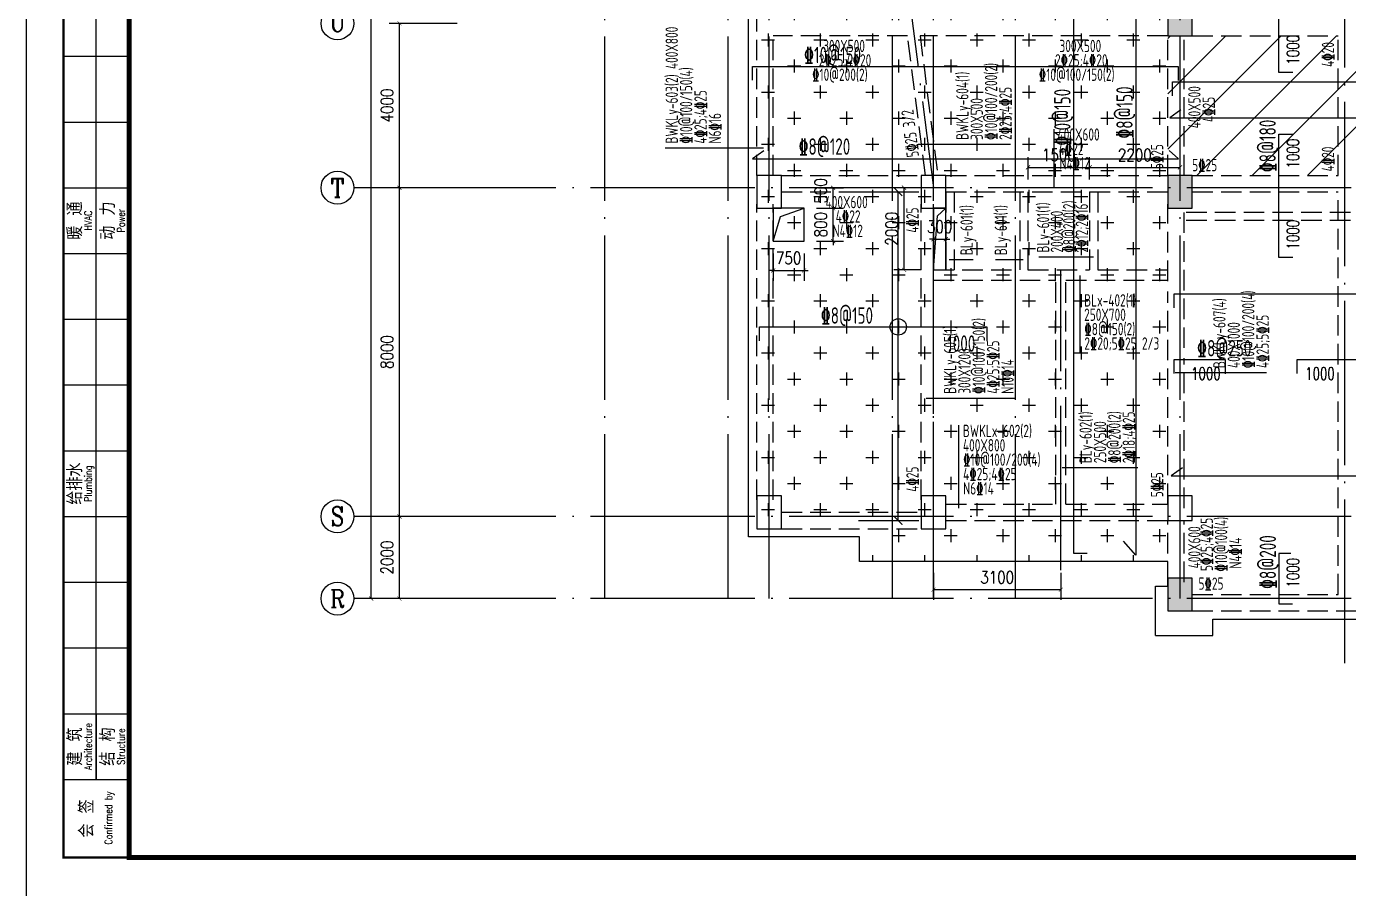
# Model space of a CAD drawing. Header units: millimetres. Extents: x 2998490 to 15040601, y 444546 to 7822218.
# Drawn here: x 14361529 to 14393708, y 7486009 to 7506990 of the extents above; entities that cross this region are included whole.
import ezdxf
from ezdxf.enums import TextEntityAlignment as Align

# ---------------------------------------------------------------- set-up
doc = ezdxf.new("R2010")
doc.units = ezdxf.units.MM
doc.header["$LTSCALE"] = 2000
doc.linetypes.add('DASH', pattern=[0.35, 0.25, -0.1])
doc.linetypes.add('DOTE', pattern=[2.42, 2, -0.2, 0.02, -0.2])
for name, color, linetype in [('3-AXIS', 3, 'Continuous'), ('3-AXIS_TEXT', 7, 'Continuous'), ('3-ban', 84, 'Continuous'), ('3-ban-hatch', 9, 'Continuous'), ('3-ban-rein', 1, 'Continuous'), ('3-ban-TEXT', 7, 'Continuous'), ('3-column-DOWN', 232, 'Continuous'), ('3-COLUMN-UP', 2, 'Continuous'), ('3-dote', 43, 'DOTE'), ('3-HATCH', 8, 'Continuous'), ('3-liang-rein-X', 54, 'Continuous'), ('3-liang-rein-Y', 130, 'Continuous'), ('3-liang-R截面-X', 50, 'Continuous'), ('3-liang-R截面-Y', 70, 'Continuous'), ('3-liang-s-1', 44, 'Continuous'), ('3-liang-xu', 120, 'DASH'), ('AXIS', 3, 'Continuous'), ('AXIS_TEXT', 7, 'Continuous'), ('图框', 7, 'Continuous')]:
    doc.layers.add(name, color=color, linetype=linetype)
doc.styles.add('_TCH_AXIS', font='COMPLEX', dxfattribs={"bigfont": 'GBCBIG'})
doc.styles.add('COMPLEX', font='COMPLEX')
doc.styles.add('DIM_FONT', font='SIMPLEX', dxfattribs={"width": 0.8, "bigfont": 'HZTXT'})
doc.styles.add('TJ1', font='tj-romans1.shx', dxfattribs={"width": 0.8, "bigfont": 'tj-hztxt1.shx'})
doc.styles.add('TKZ2_tjkts.shx', font='tjromant.shx', dxfattribs={"bigfont": 'tjkts.shx'})
doc.styles.add('TSSD_Rein', font='Tssdeng.shx', dxfattribs={"width": 0.7, "bigfont": 'hztxt.shx'})
doc.dimstyles.new('DIMN100', dxfattribs={"dimtxt": 300, "dimasz": 100, "dimexe": 250, "dimexo": 300, "dimgap": 150, "dimtad": 1, "dimdec": 0, "dimzin": 0, "dimdsep": 46, "dimtxsty": 'DIM_FONT', "dimblk": 'ARCHTICK', "dimcen": 0.09, "dimclrt": 7, "dimazin": 2, "dimtfac": 1, "dimtdec": 0, "dimtix": 1, "dimtmove": 2, "dimatfit": 3, "dimldrblk": 'ARCHTICK', "dimfxl": 0, "dimtolj": 1, "dimtzin": 0, "dimarcsym": 0})

# ---------------------------------------------------------------- blocks, each defined once
blk = doc.blocks.new('TJAD_TK_A0')
at = {"layer": '图框'}
for p, q in [((973, -441.7), (973, 399.3)), ((990, -412.7), (990, -156.7)), ((982, -236.7), (998, -236.7)), ((982, -252.7), (998, -252.7)), ((982, -268.7), (998, -268.7)), ((982, -284.7), (998, -284.7)), ((982, -300.7), (998, -300.7)), ((982, -316.7), (998, -316.7)), ((982, -332.7), (998, -332.7)), ((982, -348.7), (998, -348.7)), ((982, -364.7), (998, -364.7)), ((982, -380.7), (998, -380.7)), ((982, -396.7), (998, -396.7)), ((990, -396.7), (990, -412.7)), ((982, -412.7), (998, -412.7))]:
    blk.add_line(p, q, dxfattribs=at)
at = {"layer": '图框', "const_width": 1.2}
blk.add_lwpolyline([(2152, -431.7), (2152, 389.3), (998, 389.3), (998, -431.7)], close=True, dxfattribs=at)
at = {"layer": '图框', "const_width": 0.6}
blk.add_lwpolyline([(998, -431.7), (982, -431.7), (982, -156.7), (998, -156.7)], dxfattribs=at)
at = {"layer": '图框', "style": 'TKZ2_tjkts.shx'}
for s, p in [('暖 通', (984.79, -276.7)), ('动 力', (992.79, -276.7)), ('给排水', (984.79, -340.7)), ('建 筑', (984.79, -404.7)), ('结 构', (992.79, -404.7)), ('会 签', (987.62, -422.2))]:
    blk.add_text(s, height=3.6, rotation=90, dxfattribs=at).set_placement(p, align=Align.MIDDLE_CENTER)
at = {"layer": '图框', "style": 'TKZ2_tjkts.shx', "width": 0.8}
for s, p in [('HVAC', (988.02, -276.7)), ('Power', (996.02, -276.7)), ('Plumbing', (988.02, -340.7)), ('Architecture', (988.02, -404.7)), ('Structure', (996.02, -404.7)), ('Confirmed by', (992.95, -422.09))]:
    blk.add_text(s, height=1.8, rotation=90, dxfattribs=at).set_placement(p, align=Align.MIDDLE_CENTER)
blk = doc.blocks.new('_ArchTick')
at = {"color": 0, "linetype": 'ByBlock', "const_width": 0.15}
blk.add_lwpolyline([(-0.5, -0.5), (0.5, 0.5)], dxfattribs=at)
blk = doc.blocks.new('*D142')
at = {"layer": 'AXIS', "color": 0, "lineweight": -2}
for p, q in [((14372016, 7495065), (14370358, 7495065)), ((14370608, 7493065), (14370608, 7495065)), ((14372016, 7493065), (14370358, 7493065))]:
    blk.add_line(p, q, dxfattribs=at)
at = {"layer": 'Defpoints', "color": 0}
for p in [(14370608, 7495065), (14372316, 7495065), (14372316, 7493065)]:
    blk.add_point(p, dxfattribs=at)
at = {"layer": 'AXIS', "color": 0, "lineweight": -2, "xscale": 100, "yscale": 100, "zscale": 100}
for p, rotation in [((14370608, 7495065), 90), ((14370608, 7493065), 270)]:
    blk.add_blockref('_ArchTick', p, dxfattribs=dict(at, rotation=rotation))
at = {"layer": 'AXIS', "color": 7, "insert": (14370308, 7494065), "char_height": 300, "attachment_point": 5, "rotation": 90, "style": 'DIM_FONT'}
blk.add_mtext('\\A1;2000', dxfattribs=at)
blk = doc.blocks.new('*D143')
at = {"layer": 'AXIS', "color": 0, "lineweight": -2}
for p, q in [((14372016, 7503065), (14370358, 7503065)), ((14370608, 7495065), (14370608, 7503065)), ((14372016, 7495065), (14370358, 7495065))]:
    blk.add_line(p, q, dxfattribs=at)
at = {"layer": 'Defpoints', "color": 0}
for p in [(14370608, 7503065), (14372316, 7503065), (14372316, 7495065)]:
    blk.add_point(p, dxfattribs=at)
at = {"layer": 'AXIS', "color": 0, "lineweight": -2, "xscale": 100, "yscale": 100, "zscale": 100}
for p, rotation in [((14370608, 7503065), 90), ((14370608, 7495065), 270)]:
    blk.add_blockref('_ArchTick', p, dxfattribs=dict(at, rotation=rotation))
at = {"layer": 'AXIS', "color": 7, "insert": (14370308, 7499065), "char_height": 300, "attachment_point": 5, "rotation": 90, "style": 'DIM_FONT'}
blk.add_mtext('\\A1;8000', dxfattribs=at)
blk = doc.blocks.new('*D144')
at = {"layer": 'AXIS', "color": 0, "lineweight": -2}
for p, q in [((14372016, 7507065), (14370358, 7507065)), ((14370608, 7503065), (14370608, 7507065)), ((14372016, 7503065), (14370358, 7503065))]:
    blk.add_line(p, q, dxfattribs=at)
at = {"layer": 'Defpoints', "color": 0}
for p in [(14370608, 7507065), (14372316, 7507065), (14372316, 7503065)]:
    blk.add_point(p, dxfattribs=at)
at = {"layer": 'AXIS', "color": 0, "lineweight": -2, "xscale": 100, "yscale": 100, "zscale": 100}
for p, rotation in [((14370608, 7507065), 90), ((14370608, 7503065), 270)]:
    blk.add_blockref('_ArchTick', p, dxfattribs=dict(at, rotation=rotation))
at = {"layer": 'AXIS', "color": 7, "insert": (14370308, 7505065), "char_height": 300, "attachment_point": 5, "rotation": 90, "style": 'DIM_FONT'}
blk.add_mtext('\\A1;4000', dxfattribs=at)
blk = doc.blocks.new('*D152')
at = {"layer": 'AXIS', "color": 0, "lineweight": -2}
for p, q in [((14372928, 7521065), (14369670, 7521065)), ((14369920, 7493065), (14369920, 7521065)), ((14372928, 7493065), (14369670, 7493065))]:
    blk.add_line(p, q, dxfattribs=at)
at = {"layer": 'Defpoints', "color": 0}
for p in [(14369920, 7521065), (14373228, 7521065), (14373228, 7493065)]:
    blk.add_point(p, dxfattribs=at)
at = {"layer": 'AXIS', "color": 0, "lineweight": -2, "xscale": 100, "yscale": 100, "zscale": 100}
for p, rotation in [((14369920, 7521065), 90), ((14369920, 7493065), 270)]:
    blk.add_blockref('_ArchTick', p, dxfattribs=dict(at, rotation=rotation))
at = {"layer": 'AXIS', "color": 7, "insert": (14369620, 7508466), "char_height": 300, "attachment_point": 5, "rotation": 90, "style": 'DIM_FONT'}
blk.add_mtext('\\A1;28000', dxfattribs=at)
blk = doc.blocks.new('_AXISO')
blk.add_circle((0, 0), 0.5)
at = {"layer": '3-AXIS_TEXT', "style": 'COMPLEX', "width": 1.041667}
blk.add_attdef('A', text='', height=0.56, dxfattribs=at).set_placement((-0.25, -0.28), (0.25, -0.28), align=Align.FIT)
blk = doc.blocks.new('*D841')
at = {"layer": '3-ban', "color": 0, "lineweight": -2}
for p, q in [((14381779, 7502965), (14383248, 7502965)), ((14382748, 7494965), (14382748, 7502965)), ((14381779, 7494965), (14383248, 7494965))]:
    blk.add_line(p, q, dxfattribs=at)
at = {"layer": 'Defpoints', "color": 0}
for p in [(14381179, 7502965), (14382748, 7502965), (14381179, 7494965)]:
    blk.add_point(p, dxfattribs=at)
at = {"layer": '3-ban', "color": 0, "lineweight": -2, "xscale": 200, "yscale": 200, "zscale": 200}
for p, rotation in [((14382748, 7502965), 90), ((14382748, 7494965), 270)]:
    blk.add_blockref('_ArchTick', p, dxfattribs=dict(at, rotation=rotation))
blk = doc.blocks.new('*D1063')
at = {"layer": '3-ban', "color": 0, "lineweight": -2}
for p, q in [((14379705, 7501465), (14379705, 7500803)), ((14380455, 7501465), (14380455, 7500803)), ((14379705, 7501053), (14379605, 7501053)), ((14379705, 7501053), (14380455, 7501053)), ((14380455, 7501053), (14380555, 7501053))]:
    blk.add_line(p, q, dxfattribs=at)
at = {"layer": 'Defpoints', "color": 0}
for p in [(14379705, 7501765), (14380455, 7501765), (14380455, 7501053)]:
    blk.add_point(p, dxfattribs=at)
at = {"layer": '3-ban', "color": 0, "lineweight": -2, "xscale": 100, "yscale": 100, "zscale": 100}
blk.add_blockref('_ArchTick', (14379705, 7501053), dxfattribs=at)
at = {"layer": '3-ban', "color": 0, "lineweight": -2, "xscale": 100, "yscale": 100, "zscale": 100, "rotation": 180}
blk.add_blockref('_ArchTick', (14380455, 7501053), dxfattribs=at)
at = {"layer": '3-ban', "color": 7, "insert": (14380080, 7501353), "char_height": 300, "attachment_point": 5, "style": 'DIM_FONT'}
blk.add_mtext('\\A1;750', dxfattribs=at)
blk = doc.blocks.new('*D1064')
at = {"layer": '3-ban', "color": 0, "lineweight": -2}
for p, q in [((14380755, 7502565), (14381412, 7502565)), ((14381162, 7502565), (14381162, 7502665)), ((14381162, 7501765), (14381162, 7502565)), ((14380755, 7501765), (14381412, 7501765)), ((14381162, 7501765), (14381162, 7501665))]:
    blk.add_line(p, q, dxfattribs=at)
at = {"layer": 'Defpoints', "color": 0}
for p in [(14380455, 7502565), (14381162, 7502565), (14380455, 7501765)]:
    blk.add_point(p, dxfattribs=at)
at = {"layer": '3-ban', "color": 0, "lineweight": -2, "xscale": 100, "yscale": 100, "zscale": 100}
for p, rotation in [((14381162, 7502565), 270), ((14381162, 7501765), 90)]:
    blk.add_blockref('_ArchTick', p, dxfattribs=dict(at, rotation=rotation))
at = {"layer": '3-ban', "color": 7, "insert": (14380862, 7502165), "char_height": 300, "attachment_point": 5, "rotation": 90, "style": 'DIM_FONT'}
blk.add_mtext('\\A1;800', dxfattribs=at)
blk = doc.blocks.new('*D1065')
at = {"layer": '3-ban', "color": 0, "lineweight": -2}
for p, q in [((14380810, 7503065), (14381412, 7503065)), ((14381162, 7502565), (14381162, 7503065)), ((14380755, 7502565), (14381412, 7502565))]:
    blk.add_line(p, q, dxfattribs=at)
at = {"layer": 'Defpoints', "color": 0}
for p in [(14380510, 7503065), (14381162, 7503065), (14380455, 7502565)]:
    blk.add_point(p, dxfattribs=at)
at = {"layer": '3-ban', "color": 0, "lineweight": -2, "xscale": 100, "yscale": 100, "zscale": 100}
for p, rotation in [((14381162, 7503065), 90), ((14381162, 7502565), 270)]:
    blk.add_blockref('_ArchTick', p, dxfattribs=dict(at, rotation=rotation))
at = {"layer": '3-ban', "color": 7, "insert": (14380862, 7502989), "char_height": 300, "attachment_point": 5, "rotation": 90, "style": 'DIM_FONT'}
blk.add_mtext('\\A1;500', dxfattribs=at)
blk = doc.blocks.new('*D1736')
at = {"layer": '3-ban', "color": 0, "lineweight": -2}
for p, q in [((14382846, 7503065), (14382639, 7503065)), ((14382889, 7501065), (14382889, 7503065)), ((14383306, 7501065), (14382639, 7501065))]:
    blk.add_line(p, q, dxfattribs=at)
at = {"layer": 'Defpoints', "color": 0}
for p in [(14382889, 7503065), (14383146, 7503065), (14383606, 7501065)]:
    blk.add_point(p, dxfattribs=at)
at = {"layer": '3-ban', "color": 0, "lineweight": -2, "xscale": 100, "yscale": 100, "zscale": 100}
for p, rotation in [((14382889, 7503065), 90), ((14382889, 7501065), 270)]:
    blk.add_blockref('_ArchTick', p, dxfattribs=dict(at, rotation=rotation))
at = {"layer": '3-ban', "color": 7, "insert": (14382589, 7502065), "char_height": 300, "attachment_point": 5, "rotation": 90, "style": 'DIM_FONT'}
blk.add_mtext('\\A1;2000', dxfattribs=at)
blk = doc.blocks.new('*D1737')
at = {"layer": '3-ban', "color": 0, "lineweight": -2}
for p, q in [((14383606, 7501815), (14383506, 7501815)), ((14383606, 7501815), (14383906, 7501815)), ((14383606, 7501738), (14383606, 7501565)), ((14383906, 7501815), (14384006, 7501815)), ((14383906, 7501738), (14383906, 7501565))]:
    blk.add_line(p, q, dxfattribs=at)
at = {"layer": 'Defpoints', "color": 0}
for p in [(14383606, 7502038), (14383906, 7502038), (14383906, 7501815)]:
    blk.add_point(p, dxfattribs=at)
at = {"layer": '3-ban', "color": 0, "lineweight": -2, "xscale": 100, "yscale": 100, "zscale": 100}
blk.add_blockref('_ArchTick', (14383606, 7501815), dxfattribs=at)
at = {"layer": '3-ban', "color": 0, "lineweight": -2, "xscale": 100, "yscale": 100, "zscale": 100, "rotation": 180}
blk.add_blockref('_ArchTick', (14383906, 7501815), dxfattribs=at)
at = {"layer": '3-ban', "color": 7, "insert": (14383756, 7502115), "char_height": 300, "attachment_point": 5, "style": 'DIM_FONT'}
blk.add_mtext('\\A1;300', dxfattribs=at)
blk = doc.blocks.new('*D1738')
at = {"layer": '3-ban', "color": 0, "lineweight": -2}
for p, q in [((14385906, 7503265), (14385906, 7503811)), ((14387406, 7503265), (14387406, 7503811)), ((14385906, 7503561), (14387406, 7503561))]:
    blk.add_line(p, q, dxfattribs=at)
at = {"layer": 'Defpoints', "color": 0}
for p in [(14387406, 7503561), (14385906, 7502965), (14387406, 7502965)]:
    blk.add_point(p, dxfattribs=at)
at = {"layer": '3-ban', "color": 0, "lineweight": -2, "xscale": 100, "yscale": 100, "zscale": 100, "rotation": 180}
blk.add_blockref('_ArchTick', (14385906, 7503561), dxfattribs=at)
at = {"layer": '3-ban', "color": 0, "lineweight": -2, "xscale": 100, "yscale": 100, "zscale": 100}
blk.add_blockref('_ArchTick', (14387406, 7503561), dxfattribs=at)
at = {"layer": '3-ban', "color": 7, "insert": (14386656, 7503861), "char_height": 300, "attachment_point": 5, "style": 'DIM_FONT'}
blk.add_mtext('\\A1;1500', dxfattribs=at)
blk = doc.blocks.new('*D1739')
at = {"layer": '3-ban', "color": 0, "lineweight": -2}
for p, q in [((14387406, 7503265), (14387406, 7503811)), ((14387406, 7503561), (14389606, 7503561)), ((14389606, 7503264), (14389606, 7503311))]:
    blk.add_line(p, q, dxfattribs=at)
at = {"layer": 'Defpoints', "color": 0}
for p in [(14389606, 7503564), (14389606, 7503561), (14387406, 7502965)]:
    blk.add_point(p, dxfattribs=at)
at = {"layer": '3-ban', "color": 0, "lineweight": -2, "xscale": 100, "yscale": 100, "zscale": 100, "rotation": 180}
blk.add_blockref('_ArchTick', (14387406, 7503561), dxfattribs=at)
at = {"layer": '3-ban', "color": 0, "lineweight": -2, "xscale": 100, "yscale": 100, "zscale": 100}
blk.add_blockref('_ArchTick', (14389606, 7503561), dxfattribs=at)
at = {"layer": '3-ban', "color": 7, "insert": (14388506, 7503861), "char_height": 300, "attachment_point": 5, "style": 'DIM_FONT'}
blk.add_mtext('\\A1;2200', dxfattribs=at)
blk = doc.blocks.new('*D1740')
at = {"layer": '3-ban', "color": 0, "lineweight": -2}
for p, q in [((14383606, 7493692), (14383606, 7493033)), ((14386706, 7493692), (14386706, 7493033)), ((14383606, 7493283), (14386706, 7493283))]:
    blk.add_line(p, q, dxfattribs=at)
at = {"layer": 'Defpoints', "color": 0}
for p in [(14383606, 7493992), (14386706, 7493992), (14386706, 7493283)]:
    blk.add_point(p, dxfattribs=at)
at = {"layer": '3-ban', "color": 0, "lineweight": -2, "xscale": 100, "yscale": 100, "zscale": 100, "rotation": 180}
blk.add_blockref('_ArchTick', (14383606, 7493283), dxfattribs=at)
at = {"layer": '3-ban', "color": 0, "lineweight": -2, "xscale": 100, "yscale": 100, "zscale": 100}
blk.add_blockref('_ArchTick', (14386706, 7493283), dxfattribs=at)
at = {"layer": '3-ban', "color": 7, "insert": (14385156, 7493583), "char_height": 300, "attachment_point": 5, "style": 'DIM_FONT'}
blk.add_mtext('\\A1;3100', dxfattribs=at)

msp = doc.modelspace()

# ---------------------------------------------------------------- hatches: boundary and pattern name
at = {"layer": '3-ban-hatch'}
h = msp.add_hatch(dxfattribs=at)
h.set_pattern_fill('CROSS', color=8, scale=100, style=0)
h.set_pattern_definition([(0, (237335.25, 15014267.4), (635, -635), [317.5, -952.5]), (270, (237494, 15014426.2), (-635, -635), [317.5, -952.5])])
h.paths.add_polyline_path([(14379305.6, 7494765.4), (14379305.6, 7509765.4), (14382612.9, 7509765.4), (14385705.8, 7512953), (14385705.8, 7515365.4), (14389305.6, 7515365.4), (14389305.6, 7493965.4), (14382005.8, 7493965.4), (14382005.8, 7494765.4)])
h = msp.add_hatch(dxfattribs=at)
h.set_pattern_fill('ANSI31', color=8, scale=300, style=0)
h.set_pattern_definition([(45, (-3453.4, 0), (-673.51921, 673.51921), [])])
h.paths.add_polyline_path([(14389305.6, 7506765.4), (14452155.6, 7506765.4), (14452155.6, 7503365.4), (14389305.6, 7503365.4)])
at = {"layer": '3-HATCH'}
for points in [[(14389305.5, 7506765.4), (14389905.5, 7506765.4), (14389905.5, 7507565.4), (14389305.5, 7507565.4)], [(14389305.5, 7502565.4), (14389905.5, 7502565.4), (14389905.5, 7503365.4), (14389305.5, 7503365.4)], [(14389305.5, 7492765.4), (14389905.5, 7492765.4), (14389905.5, 7493565.4), (14389305.5, 7493565.4)]]:
    msp.add_hatch(color=256, dxfattribs=at).paths.add_polyline_path(points)

# ---------------------------------------------------------------- linework, layer by layer
at = {"layer": '3-AXIS', "color": 15, "linetype": 'DOTE'}
for p, q in [((14375605.6, 7493065.4), (14375605.6, 7522345.6)), ((14378605.1, 7493065.4), (14378605.1, 7522345.7)), ((14379605.6, 7493065.4), (14379605.6, 7522345.6)), ((14382606, 7493065.4), (14382606, 7522345.7)), ((14383605.6, 7493065.4), (14383605.6, 7522345.6)), ((14385605.6, 7493065.4), (14385605.6, 7522345.6)), ((14389605.6, 7493065.4), (14389605.6, 7522345.6)), ((14382718.5, 7509963), (14383605.6, 7503065.4)), ((14451855.6, 7503065.4), (14370566.4, 7503065.4)), ((14451855.6, 7495065.4), (14370566.4, 7495065.4)), ((14451855.6, 7493065.4), (14370566.4, 7493065.4))]:
    msp.add_line(p, q, dxfattribs=at)
at = {"layer": '3-ban'}
msp.add_circle((14382747.9, 7499677.4), 200, dxfattribs=at)
at = {"layer": '3-ban-rein'}
for points in [[(14387305.9, 7515433.2), (14387013.9, 7515433.2), (14387013.9, 7494167.5), (14387343.1, 7494167.5)], [(14388308.7, 7515160.4), (14388526.7, 7515486), (14388526.7, 7494123.6), (14388229.2, 7494465.7)], [(14392353, 7505865.4), (14392015.1, 7505865.4), (14392015.1, 7508663), (14392361.1, 7508663)], [(14379203.3, 7505680.2), (14379203.3, 7506018.1), (14389563.6, 7506018.1), (14389563.6, 7505672.1)], [(14389422.2, 7505304.7), (14389422.2, 7505642.6), (14452038.7, 7505642.6), (14452038.7, 7505296.6)], [(14389628, 7504963), (14389354.3, 7504769.5), (14452054.9, 7504769.5), (14451825.6, 7504972.6)], [(14392353, 7501365.4), (14392015.1, 7501365.4), (14392015.1, 7504365.4), (14392361.1, 7504365.4)], [(14379473, 7503960.2), (14379199.3, 7503766.8), (14389572.8, 7503766.8), (14389343.5, 7503969.8)], [(14389461.7, 7500140.9), (14389461.7, 7500478.8), (14452052.8, 7500478.8), (14452052.8, 7500132.8)], [(14379373.7, 7499339.5), (14379373.7, 7499677.4), (14384904.2, 7499677.4), (14384904.2, 7499331.4)], [(14389461.7, 7498544.8), (14389461.7, 7498882.7), (14390705.5, 7498882.7), (14390705.5, 7498536.7)], [(14392455.5, 7498544.8), (14392455.5, 7498882.7), (14394755.5, 7498882.7), (14394755.5, 7498536.7)], [(14389667.5, 7496244.3), (14389393.8, 7496050.8), (14452054.9, 7496050.8), (14451825.6, 7496253.9)], [(14392307.1, 7494165.4), (14392015, 7494165.4), (14392015, 7492939.4), (14392344.3, 7492939.4)]]:
    msp.add_lwpolyline(points, dxfattribs=at)
at = {"layer": '3-column-DOWN'}
for points in [[(14379305.5, 7502565.4), (14379905.5, 7502565.4), (14379905.5, 7503365.4), (14379305.5, 7503365.4)], [(14383305.5, 7502565.4), (14383905.5, 7502565.4), (14383905.5, 7503365.4), (14383305.5, 7503365.4)], [(14379305.5, 7494765.4), (14379905.5, 7494765.4), (14379905.5, 7495565.4), (14379305.5, 7495565.4)], [(14383305.5, 7494765.4), (14383905.5, 7494765.4), (14383905.5, 7495565.4), (14383305.5, 7495565.4)], [(14389305.6, 7494965.4), (14389905.6, 7494965.4), (14389905.6, 7495565.4), (14389305.6, 7495565.4)]]:
    msp.add_lwpolyline(points, close=True, dxfattribs=at)
at = {"layer": '3-COLUMN-UP'}
for points in [[(14389305.5, 7506765.4), (14389905.5, 7506765.4), (14389905.5, 7507565.4), (14389305.5, 7507565.4)], [(14389305.5, 7502565.4), (14389905.5, 7502565.4), (14389905.5, 7503365.4), (14389305.5, 7503365.4)], [(14389305.5, 7492765.4), (14389905.5, 7492765.4), (14389905.5, 7493565.4), (14389305.5, 7493565.4)]]:
    msp.add_lwpolyline(points, close=True, dxfattribs=at)
at = {"layer": '3-dote'}
for p, q in [((14393605.6, 7519673.4), (14393605.6, 7491491.8)), ((14386705.6, 7493759.6), (14386705.6, 7501052))]:
    msp.add_line(p, q, dxfattribs=at)
at = {"layer": '3-liang-R截面-X'}
for p, q in [((14386542.8, 7503065.4), (14386542.8, 7504489.5)), ((14387164.4, 7500930), (14387164.4, 7499053.3)), ((14384213.9, 7497282.9), (14384213.9, 7495265.4))]:
    msp.add_line(p, q, dxfattribs=at)
at = {"layer": '3-liang-R截面-Y'}
for p, q in [((14377075.6, 7504035), (14379469.9, 7504035)), ((14383461, 7504125.5), (14385478, 7504125.5)), ((14383988.3, 7501319.2), (14384575.3, 7501319.2)), ((14385115.8, 7501319.2), (14385786.9, 7501319.2)), ((14386168.7, 7501382.9), (14387501.8, 7501382.9)), ((14389487.2, 7498571.5), (14391710, 7498571.5)), ((14383427.4, 7497946.1), (14385578.2, 7497946.1)), ((14386734.4, 7496257.1), (14388581.8, 7496257.1))]:
    msp.add_line(p, q, dxfattribs=at)
at = {"layer": '3-liang-s-1'}
for points in [[(14389305.6, 7493365.4), (14389305.6, 7493965.4), (14381805.8, 7493965.4), (14381805.8, 7494565.4), (14379105.6, 7494565.4), (14379105.6, 7509365.4)], [(14379705.5, 7501765.4), (14379880.1, 7502365.7), (14380455.5, 7502565.4)], [(14383605.5, 7501065.4), (14383706.9, 7502379.4), (14383905.5, 7502565.4)], [(14389005.6, 7492165.4), (14389005.6, 7493365.4), (14389305.6, 7493365.4)], [(14389005.6, 7492165.4), (14390406.2, 7492165.4), (14390406.2, 7492565.4), (14396805.6, 7492565.4), (14396805.6, 7491965.4), (14398405.6, 7491965.4), (14398405.6, 7492565.4), (14404805.6, 7492565.4), (14404805.6, 7491965.4), (14406405.6, 7491965.4), (14406405.6, 7492565.4), (14412805.6, 7492565.4), (14412805.6, 7491965.4), (14414405.6, 7491965.4), (14414405.6, 7492565.4), (14420805.6, 7492565.4), (14420805.6, 7491965.4), (14422405.6, 7491965.4), (14422405.6, 7492565.4), (14428805.6, 7492565.4), (14428805.6, 7491965.4), (14430405.6, 7491965.4), (14430405.6, 7492565.4), (14436805.6, 7492565.4)]]:
    msp.add_lwpolyline(points, dxfattribs=at)
for points in [[(14380455.5, 7502565.4), (14379705.5, 7502565.4), (14379705.5, 7501765.4), (14380455.5, 7501765.4)], [(14383605.5, 7501065.4), (14383905.5, 7501065.4), (14383905.5, 7502565.4), (14383605.5, 7502565.4)]]:
    msp.add_lwpolyline(points, close=True, dxfattribs=at)
at = {"layer": '3-liang-xu'}
for p, q in [((14379305.5, 7503365.4), (14379305.5, 7509765.4)), ((14379705.5, 7503365.4), (14379705.5, 7506765.4)), ((14382975.4, 7506765.4), (14379705.5, 7506765.4)), ((14383409.6, 7503365.4), (14382975.4, 7506765.4)), ((14389305.5, 7506765.4), (14383277.9, 7506765.4)), ((14383277.9, 7506765.4), (14383712, 7503365.4)), ((14389305.5, 7503365.4), (14389305.5, 7506765.4)), ((14389705.5, 7503365.4), (14389705.5, 7506765.4)), ((14389905.5, 7506765.4), (14393455.5, 7506765.4)), ((14393455.5, 7503365.4), (14393455.5, 7506765.4)), ((14379905.5, 7503365.4), (14383305.5, 7503365.4)), ((14383905.5, 7503365.4), (14389305.5, 7503365.4)), ((14389905.5, 7503365.4), (14393455.5, 7503365.4)), ((14379905.5, 7502965.4), (14383305.5, 7502965.4)), ((14383905.5, 7502965.4), (14385805.5, 7502965.4)), ((14383905.5, 7502965.4), (14383905.5, 7501065.4)), ((14384105.5, 7502965.4), (14384105.5, 7501065.4)), ((14385705.6, 7502965.4), (14385705.6, 7501065.4)), ((14385905.6, 7502965.4), (14385905.6, 7501065.4)), ((14386005.5, 7502965.4), (14387205.5, 7502965.4)), ((14387405.5, 7502965.4), (14389305.5, 7502965.4)), ((14387405.5, 7502965.4), (14387405.5, 7501065.4)), ((14387605.5, 7502965.4), (14387605.5, 7501065.4)), ((14389905.5, 7502965.4), (14393455.5, 7502965.4)), ((14393455.5, 7493165.4), (14393455.5, 7502965.4)), ((14379305.5, 7495465.4), (14379305.5, 7502665.4)), ((14379705.5, 7495465.4), (14379705.5, 7502665.4)), ((14383305.5, 7495465.4), (14383305.5, 7502665.4)), ((14383605.5, 7500790.4), (14383605.5, 7502665.4)), ((14389305.5, 7500790.4), (14389305.5, 7502665.4)), ((14389705.5, 7499165.4), (14389705.5, 7502665.4)), ((14451855.6, 7502465.4), (14389705.6, 7502465.4)), ((14451855.6, 7502265.4), (14389705.6, 7502265.4)), ((14383605.6, 7501065.4), (14385705.6, 7501065.4)), ((14383605.6, 7500815.4), (14386580.5, 7500815.4)), ((14385905.6, 7501065.4), (14387405.5, 7501065.4)), ((14386580.5, 7495365.4), (14386580.5, 7500815.4)), ((14386830.5, 7495365.4), (14386830.5, 7500815.4)), ((14386830.5, 7500815.4), (14389305.5, 7500815.4)), ((14387605.5, 7501065.4), (14389305.5, 7501065.4)), ((14383605.6, 7495465.4), (14383605.6, 7500540.4)), ((14389305.5, 7495365.4), (14389305.5, 7500540.4)), ((14389705.5, 7495265.4), (14389705.5, 7498915.4)), ((14383905.5, 7495365.4), (14386580.5, 7495365.4)), ((14386830.5, 7495365.4), (14389305.5, 7495365.4)), ((14379905.5, 7495165.4), (14383305.5, 7495165.4)), ((14383905.5, 7494965.4), (14389305.5, 7494965.4)), ((14389305.5, 7493465.4), (14389305.5, 7494965.4)), ((14389705.5, 7493465.4), (14389705.5, 7494965.4)), ((14379905.5, 7494765.4), (14383305.5, 7494765.4)), ((14389905.5, 7493165.4), (14393455.5, 7493165.4)), ((14389905.5, 7492765.4), (14397305.5, 7492765.4))]:
    msp.add_line(p, q, dxfattribs=at)
at = {"layer": 'AXIS'}
for p, q in [((14372383.2, 7503065.4), (14369498.6, 7503065.4)), ((14372383.2, 7495065.4), (14369498.6, 7495065.4)), ((14372383.2, 7493065.4), (14369498.6, 7493065.4))]:
    msp.add_line(p, q, dxfattribs=at)

# ---------------------------------------------------------------- block references
ref = msp.add_blockref('_AXISO', (14369098.6, 7507065.4), dxfattribs=dict(at, xscale=800, yscale=800, zscale=800))
ref.add_attrib('A', 'U', dxfattribs={"layer": 'AXIS_TEXT', "height": 405.5, "style": '_TCH_AXIS'}).set_placement((14368905.5, 7506862.7), (14369291.7, 7506862.7), align=Align.FIT)
ref = msp.add_blockref('_AXISO', (14369098.6, 7503065.4), dxfattribs=dict(at, xscale=800, yscale=800, zscale=800))
ref.add_attrib('A', 'T', dxfattribs={"layer": 'AXIS_TEXT', "height": 455.7, "style": '_TCH_AXIS'}).set_placement((14368935.8, 7502837.6), (14369261.3, 7502837.6), align=Align.FIT)
ref = msp.add_blockref('_AXISO', (14369098.6, 7495065.4), dxfattribs=dict(at, xscale=800, yscale=800, zscale=800))
ref.add_attrib('A', 'S', dxfattribs={"layer": 'AXIS_TEXT', "height": 465.9, "style": '_TCH_AXIS'}).set_placement((14368943.3, 7494832.5), (14369253.9, 7494832.5), align=Align.FIT)
ref = msp.add_blockref('_AXISO', (14369098.6, 7493065.4), dxfattribs=dict(at, xscale=800, yscale=800, zscale=800))
ref.add_attrib('A', 'R', dxfattribs={"layer": 'AXIS_TEXT', "height": 425.2, "style": '_TCH_AXIS'}).set_placement((14368916.4, 7492852.8), (14369280.8, 7492852.8), align=Align.FIT)
at = {"layer": '图框', "xscale": 100, "yscale": 100, "zscale": 100}
msp.add_blockref('TJAD_TK_A0', (14264228.6, 7529933.9), dxfattribs=at)

# ---------------------------------------------------------------- texts
at = {"layer": '3-ban', "style": 'TSSD_Rein', "width": 0.7}
for s, rotation, p in [('%%13210@150', 359.99419, (14380458.4, 7506095.2, -5065)), ('%%13210@150', 90.00581, (14386941.7, 7504087, -5065)), ('%%1328@150', 90.00581, (14388454.5, 7504260.5, -5065)), ('%%1328@180', 89.99419, (14391938, 7503444.1, -5065)), ('%%1328@120', 359.99419, (14380322.5, 7503866.7, -5065)), ('%%1328@150', 359.99419, (14380864.2, 7499754.5, -5065)), ('1000', 359.99419, (14383940.3, 7499073.8, -5065)), ('%%1328@250', 359.99419, (14390023.7, 7498959.8, -5065)), ('%%1328@200', 90.00581, (14391942.8, 7493301.4, -5065))]:
    msp.add_text(s, height=400, rotation=rotation, dxfattribs=at).set_placement(p)
at = {"layer": '3-ban-TEXT', "style": 'TJ1', "width": 0.7}
for p in [(14392504.9, 7506062.4), (14392504.9, 7503535.3), (14392504.9, 7501562.4), (14392504.9, 7493335.3)]:
    msp.add_text('1000', height=300, rotation=90, dxfattribs=at).set_placement(p)
for p in [(14389875.4, 7498392.8), (14392652.4, 7498392.8)]:
    msp.add_text('1000', height=300, dxfattribs=at).set_placement(p)
at = {"layer": '3-liang-rein-X', "style": 'TSSD_Rein', "width": 0.7}
for s, p in [('2%%13225;4%%13220', (14380812.7, 7506015.4)), ('2%%13225;4%%13220', (14386563.4, 7506015.4)), ('%%13210@200(2)', (14380651.1, 7505665.4)), ('%%13210@100/150(2)', (14386168.9, 7505665.4)), ('4%%13222', (14386652.2, 7503860.7)), ('N4%%13212', (14386671.3, 7503510.7)), ('5%%13225', (14389901.8, 7503465.4)), ('4%%13222', (14381224.7, 7502215.4)), ('N4%%13212', (14381147.6, 7501865.4)), ('%%1328@150(2)', (14387277.3, 7499474.1)), ('2%%13220;5%%13225 2/3', (14387277.3, 7499124.1)), ('%%13210@100/200(4)', (14384326.8, 7496297.1)), ('4%%13225;4%%13225', (14384326.8, 7495947.1)), ('N6%%13214', (14384326.8, 7495597.1)), ('5%%13225', (14390056, 7493279.8))]:
    msp.add_text(s, height=300, dxfattribs=at).set_placement(p)
at = {"layer": '3-liang-rein-Y', "style": 'TSSD_Rein', "width": 0.7}
for s, rotation, p in [('4%%13220', 90, (14393355.6, 7506005.6)), ('%%13210@100/150(4)', 90, (14377735.2, 7504139.2)), ('%%13210@100/200(2)', 90, (14385157.7, 7504229.7)), ('4%%13225;4%%13225', 90, (14378085.2, 7504139.2)), ('2%%13225;4%%13225', 90, (14385507.7, 7504229.7)), ('4%%13225', 90, (14390455.6, 7504663.4)), ('5%%13225 3/2', 97, (14383255.3, 7503829)), ('N6%%13216', 90, (14378435.2, 7504139.2)), ('5%%13225', 90, (14389199.2, 7503516.3)), ('4%%13220', 90, (14393355.6, 7503461.2)), ('%%1328@200(2)', 90, (14387059.1, 7501487.1)), ('4%%13225', 90, (14383243.5, 7501970.4)), ('2%%13212;2%%13216', 90, (14387366.3, 7501487.1)), ('%%13210@100/200(4)', 90, (14391415.2, 7498675.7)), ('%%13210@100/150(2)', 90, (14384857.8, 7498050.3)), ('4%%13225;5%%13225', 90, (14391765.2, 7498675.7)), ('4%%13225;5%%13225', 90, (14385207.8, 7498050.3)), ('N10%%13214', 90, (14385557.8, 7498050.3)), ('%%1328@200(2)', 90, (14388159, 7496361.3)), ('2%%13218;4%%13225', 90, (14388509, 7496361.3)), ('4%%13225', 90, (14383243.5, 7495665.4)), ('5%%13225', 90, (14389199.2, 7495532.3)), ('5%%13225;4%%13225', 90, (14390405.6, 7493736.1)), ('%%13210@100(4)', 90, (14390755.6, 7493725)), ('N4%%13214', 90, (14391105.6, 7493794.3))]:
    msp.add_text(s, height=300, rotation=rotation, dxfattribs=at).set_placement(p)
at = {"layer": '3-liang-R截面-X', "style": 'TSSD_Rein', "width": 0.7}
for s, p in [('300X500', (14380920.7, 7506365.4)), ('300X500', (14386671.3, 7506365.4)), ('400X600', (14386624.4, 7504210.7)), ('400X600', (14380979.4, 7502565.4)), ('BLx-402(1)', (14387272.4, 7500174)), ('250X700', (14387272.4, 7499824)), ('BWKLx-602(2)', (14384321.9, 7496997.1)), ('400X800', (14384321.9, 7496647.1))]:
    msp.add_text(s, height=300, dxfattribs=at).set_placement(p)
at = {"layer": '3-liang-R截面-Y', "style": 'TSSD_Rein', "width": 0.7}
for s, p in [('BWKLy-603(2) 400X800', (14377385.3, 7504139.2)), ('BWKLy-604(1)', (14384457.8, 7504229.7)), ('400X500', (14390105.6, 7504511.4)), ('300X500', (14384807.8, 7504229.7)), ('BLy-601(1)', (14386423.2, 7501487.1)), ('BLy-601(1)', (14384560.9, 7501423.4)), ('BLy-601(1)', (14385394.8, 7501423.4)), ('200X400', (14386758.9, 7501487.1)), ('BWKLy-607(4)', (14390715.2, 7498675.7)), ('BWKLy-605(1)', (14384157.9, 7498050.3)), ('400X1000', (14391065.2, 7498675.7)), ('300X1200', (14384507.9, 7498050.3)), ('BLy-602(1)', (14387459.1, 7496361.3)), ('250X500', (14387809.1, 7496361.3)), ('400X600', (14390105.6, 7493800.4))]:
    msp.add_text(s, height=300, rotation=90, dxfattribs=at).set_placement(p)

# ---------------------------------------------------------------- dimensions: what is measured, and where the dimension line sits
at = {"layer": '3-ban'}
for base, p1, p2, picture, middle in [((14387405.6, 7503561.4), (14385905.6, 7502965.4), (14387405.6, 7502965.4), '*D1738', (14386655.6, 7503861.4)), ((14389605.6, 7503561.4), (14387405.6, 7502965.4), (14389605.6, 7503563.5), '*D1739', (14388505.6, 7503861.4)), ((14383905.6, 7501815.4), (14383605.6, 7502037.9), (14383905.6, 7502037.9), '*D1737', (14383755.6, 7502115.4)), ((14380455.5, 7501053.3), (14379705.5, 7501765.4), (14380455.5, 7501765.4), '*D1063', (14380080.5, 7501353.3)), ((14386705.6, 7493282.6), (14383605.6, 7493992.2), (14386705.6, 7493992.2), '*D1740', (14385155.6, 7493582.6))]:
    dim = msp.add_linear_dim(base=base, p1=p1, p2=p2, dimstyle='DIMN100', dxfattribs=at)
    dim.commit()
    dim.dimension.update_dxf_attribs({"geometry": picture, "text_midpoint": middle})
dim = msp.add_linear_dim(base=(14381162.3, 7503065.4), p1=(14380455.5, 7502565.4), p2=(14380510.4, 7503065.4), angle=90, dimstyle='DIMN100', dxfattribs=at)
dim.commit()
dim.dimension.update_dxf_attribs({"geometry": '*D1065', "text_midpoint": (14380862.3, 7502989.5), "dimtype": 160})
dim = msp.add_linear_dim(base=(14382747.9, 7502965.4), p1=(14381179.3, 7494965.4), p2=(14381179.3, 7502965.4), angle=90, text=' ', dimstyle='DIMN100', override={"dimscale": 2}, dxfattribs=at)
dim.commit()
dim.dimension.update_dxf_attribs({"geometry": '*D841', "text_midpoint": (14382747.9, 7498965.4)})
for base, p1, p2, picture, middle in [((14382889.2, 7503065.4), (14383605.6, 7501065.4), (14383146.2, 7503065.4), '*D1736', (14382589.2, 7502065.4)), ((14381162.3, 7502565.4), (14380455.5, 7501765.4), (14380455.5, 7502565.4), '*D1064', (14380862.3, 7502165.4))]:
    dim = msp.add_linear_dim(base=base, p1=p1, p2=p2, angle=90, dimstyle='DIMN100', dxfattribs=at)
    dim.commit()
    dim.dimension.update_dxf_attribs({"geometry": picture, "text_midpoint": middle})
at = {"layer": 'AXIS'}
dim = msp.add_linear_dim(base=(14369920.3, 7521065.4), p1=(14373227.5, 7493065.4), p2=(14373227.5, 7521065.4), angle=90, dimstyle='DIMN100', dxfattribs=at)
dim.commit()
dim.dimension.update_dxf_attribs({"geometry": '*D152', "text_midpoint": (14369620.3, 7508466.5), "dimtype": 161})
for p1, p2, picture, middle in [((14372315.6, 7503065.4), (14372315.6, 7507065.4), '*D144', (14370308.4, 7505065.4)), ((14372315.6, 7495065.4), (14372315.6, 7503065.4), '*D143', (14370308.4, 7499065.4)), ((14372315.6, 7493065.4), (14372315.6, 7495065.4), '*D142', (14370308.4, 7494065.4))]:
    dim = msp.add_aligned_dim(p1=p1, p2=p2, distance=1707.2, dimstyle='DIMN100', dxfattribs=at)
    dim.commit()
    dim.dimension.update_dxf_attribs({"geometry": picture, "text_midpoint": middle})

doc.saveas('drawing.dxf')
